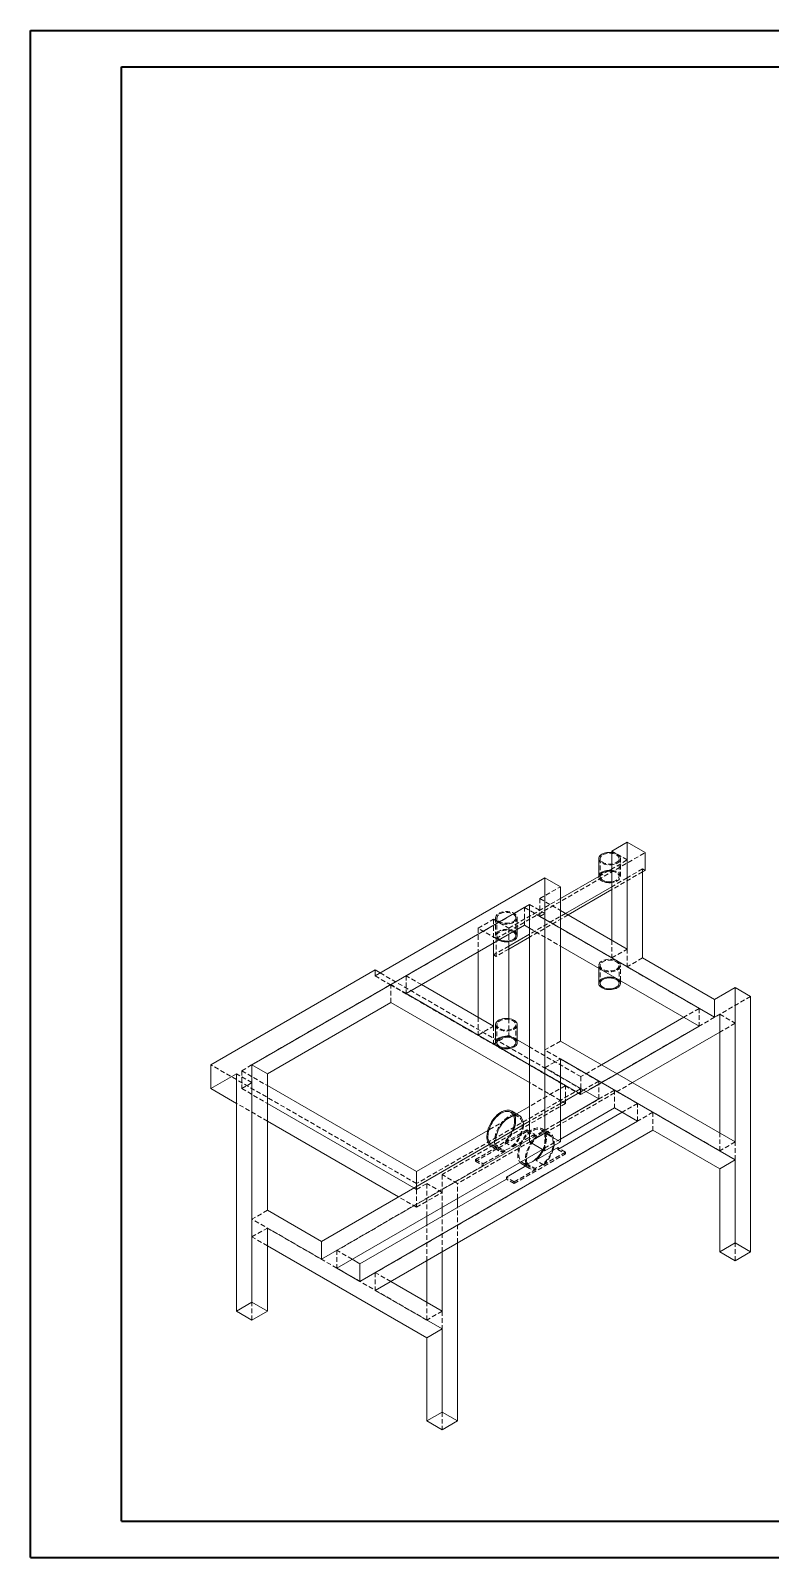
# Model space of a CAD drawing. Header units: millimetres. Extents: x 0 to 594, y 0 to 420.
# Drawn here: x 0.1 to 203.6, y 0.2 to 420.2 of the extents above; entities that cross this region are included whole.
import ezdxf

# ---------------------------------------------------------------- set-up
doc = ezdxf.new("R2010")
doc.units = ezdxf.units.MM
doc.linetypes.add('HIDDEN', pattern=[1.905, 1.27, -0.635])

msp = doc.modelspace()

# ---------------------------------------------------------------- linework, layer by layer
at = {"color": 7, "linetype": 'Continuous', "lineweight": 40}
for p, q in [((0.0788, 0.2148), (0.0788, 420.2148)), ((0.0788, 420.2148), (594.0788, 420.2148)), ((25.0788, 10.2148), (25.0788, 410.2148)), ((25.0788, 410.2148), (584.0788, 410.2148)), ((25.0788, 10.2148), (584.0788, 10.2148)), ((0.0788, 0.2148), (594.0788, 0.2148))]:
    msp.add_line(p, q, dxfattribs=at)
at = {"color": 7, "linetype": 'HIDDEN', "lineweight": 0}
for p, q in [((128.1651, 170.4351), (169.1773, 194.1109)), ((164.2276, 192.0699), (159.9849, 194.5191)), ((156.3735, 187.5358), (164.2276, 192.0699)), ((156.7735, 192.4229), (156.7735, 187.5237)), ((161.9735, 187.5237), (161.9735, 192.4229)), ((162.3735, 187.5237), (162.3735, 192.4229)), ((168.4702, 189.6199), (164.2276, 187.1707)), ((168.4702, 188.8035), (159.9849, 183.905)), ((164.2276, 187.1707), (159.9849, 184.7214)), ((131.7007, 173.2925), (145.8428, 181.4566)), ((140.186, 181.4518), (145.8428, 184.7175)), ((140.186, 181.4518), (145.8428, 178.1862)), ((140.186, 181.4518), (140.186, 176.5526)), ((103.4164, 160.2252), (135.9433, 179.0026)), ((135.9433, 179.0026), (159.9849, 165.1237)), ((135.9433, 174.1034), (135.9433, 179.0026)), ((137.3575, 179.8182), (141.6002, 177.369)), ((147.2536, 177.3718), (137.3575, 171.6589)), ((147.9607, 176.9636), (137.3575, 170.8425)), ((140.186, 176.5526), (141.6002, 177.369)), ((140.186, 176.5526), (145.8428, 173.287)), ((123.2154, 173.2925), (127.458, 175.7417)), ((128.1651, 170.4351), (123.2154, 173.2925)), ((123.2154, 173.2925), (123.2154, 166.7557)), ((127.458, 175.7417), (127.458, 169.2049)), ((127.458, 175.7417), (131.7007, 173.2925)), ((127.9936, 176.15), (127.9936, 171.2507)), ((128.3936, 176.15), (128.3936, 171.2507)), ((131.7007, 173.2925), (131.7007, 169.5676)), ((133.5936, 171.2507), (133.5936, 176.15)), ((133.9936, 172.9778), (133.9936, 176.15)), ((137.3575, 173.287), (145.8428, 168.3885)), ((131.7007, 168.3933), (127.458, 165.9441)), ((128.1651, 165.5359), (128.1651, 170.4351)), ((159.9849, 170.0221), (159.9849, 165.1237)), ((128.1651, 165.5359), (127.458, 165.9441)), ((131.7007, 167.5769), (128.1651, 165.5359)), ((159.9849, 165.1237), (164.2276, 167.5729)), ((164.2276, 167.5729), (164.2276, 162.6744)), ((168.4702, 165.1237), (164.2276, 162.6744)), ((94.8457, 160.1759), (99.0884, 157.7267)), ((96.2602, 160.9925), (151.4143, 129.1527)), ((103.4164, 160.2252), (103.4164, 155.326)), ((107.6597, 157.7756), (103.4164, 160.2252)), ((156.3735, 163.0274), (156.3735, 162.3093)), ((156.7735, 163.0274), (156.7735, 158.1282)), ((161.9735, 158.1282), (161.9735, 163.0274)), ((162.3735, 158.8455), (162.3735, 163.0274)), ((164.2276, 162.6744), (184.0266, 151.2447)), ((58.1616, 134.1002), (99.0884, 157.7267)), ((99.0884, 157.7267), (99.1738, 157.776)), ((99.0884, 157.7267), (147.1716, 129.9688)), ((99.1738, 152.8767), (99.1738, 157.776)), ((123.2154, 143.8971), (99.1738, 157.776)), ((198.1687, 154.5104), (151.4143, 127.5196)), ((184.0266, 151.2447), (179.7832, 148.7951)), ((184.0266, 151.2447), (184.0266, 146.3455)), ((123.2154, 148.7955), (123.2154, 143.8971)), ((131.7007, 148.4376), (131.7007, 143.8971)), ((189.6834, 149.6111), (193.9261, 147.1619)), ((193.9261, 147.1619), (189.6834, 144.7127)), ((123.2154, 143.8971), (127.458, 146.3463)), ((127.458, 146.3463), (127.458, 141.4478)), ((131.7007, 143.8971), (127.458, 141.4478)), ((128.3936, 146.7545), (128.3936, 141.8552)), ((133.9936, 142.5734), (131.7007, 143.8971)), ((133.5936, 141.8552), (133.5936, 146.7545)), ((147.257, 130.0181), (127.458, 141.4478)), ((151.4997, 132.4673), (137.3575, 140.6314)), ((145.8428, 142.2573), (141.6002, 139.8081)), ((156.4494, 131.2358), (141.6002, 139.8081)), ((106.2448, 103.0769), (49.6763, 135.7332)), ((145.8428, 130.8337), (137.3575, 135.7322)), ((141.6002, 134.9089), (145.8428, 137.3581)), ((145.8428, 132.4596), (141.6002, 134.9089)), ((157.1505, 135.7295), (151.4997, 132.4673)), ((60.99, 130.8337), (56.7474, 133.283)), ((58.1616, 134.1002), (65.2326, 130.0181)), ((58.1616, 134.1002), (58.1616, 129.2009)), ((58.1616, 129.2009), (60.99, 130.8337)), ((165.6365, 130.8307), (117.5585, 103.0759)), ((145.8428, 125.9353), (137.3575, 130.8337)), ((161.3939, 133.2799), (151.4997, 127.5681)), ((151.4997, 132.4673), (151.4997, 129.194)), ((156.4494, 131.2358), (152.2061, 128.7862)), ((156.4494, 126.3366), (156.4494, 131.2358)), ((58.1616, 129.2009), (65.2326, 125.1189)), ((151.4143, 129.1527), (106.2448, 103.0769)), ((147.1716, 129.9688), (137.3575, 124.3033)), ((160.6921, 128.7866), (138.7717, 116.1323)), ((147.257, 130.0181), (147.1716, 129.9688)), ((147.1716, 129.9688), (151.4143, 127.5196)), ((147.257, 125.1189), (147.257, 130.0181)), ((151.4997, 127.5681), (150.7978, 127.9732)), ((151.4143, 129.1527), (151.4143, 127.5196)), ((151.4997, 128.3784), (151.4997, 127.5681)), ((167.056, 125.1128), (160.6921, 128.7866)), ((160.6921, 128.7866), (160.6921, 123.8874)), ((65.2326, 120.2204), (56.7474, 125.1189)), ((171.2987, 122.6635), (94.9311, 78.5775)), ((147.257, 125.1189), (113.3159, 105.5251)), ((134.3005, 121.4529), (132.1791, 122.6776)), ((133.7603, 122.2266), (132.694, 121.6111)), ((145.8428, 125.1128), (137.3575, 120.2143)), ((147.257, 125.1189), (146.5552, 125.524)), ((167.056, 125.1128), (162.8127, 122.6631)), ((167.056, 120.2135), (167.056, 125.1128)), ((189.6834, 112.0502), (171.2987, 122.6635)), ((171.2987, 122.6635), (171.2987, 117.7643)), ((130.7074, 120.4642), (125.8826, 117.679)), ((130.6282, 114.3702), (136.6504, 117.8468)), ((136.6504, 117.8468), (136.6504, 117.3569)), ((136.6504, 117.8468), (138.7717, 116.6222)), ((145.8428, 120.2135), (137.3575, 115.3151)), ((142.7857, 116.5545), (140.6644, 117.7791)), ((142.9857, 116.9009), (140.8644, 118.1255)), ((136.6504, 117.3569), (122.5083, 109.1928)), ((126.9796, 113.6706), (129.1009, 112.446)), ((130.6282, 114.3702), (132.7495, 113.1456)), ((132.7495, 113.1456), (138.7717, 116.6222)), ((136.6504, 117.3569), (138.7717, 116.1323)), ((138.7717, 116.6222), (138.7717, 116.1323)), ((145.8428, 115.3151), (140.8898, 112.4558)), ((141.6002, 112.0457), (141.6002, 116.9442)), ((189.6834, 112.0502), (189.6834, 116.9487)), ((193.9261, 114.4995), (189.6834, 112.0502)), ((193.9261, 109.6002), (193.9261, 114.4995)), ((122.5083, 109.6827), (128.5305, 113.1593)), ((122.5083, 109.1928), (122.5083, 109.6827)), ((122.5083, 109.6827), (124.6296, 108.4581)), ((124.6296, 108.4581), (130.6519, 111.9347)), ((126.7796, 113.3242), (128.9009, 112.0996)), ((128.5305, 113.1593), (130.6519, 111.9347)), ((133.1149, 103.0697), (147.257, 111.2338)), ((141.2348, 108.2472), (139.1134, 109.4718)), ((147.257, 111.7238), (141.2348, 108.2472)), ((145.1357, 112.4584), (147.257, 111.2338)), ((147.257, 111.7238), (145.56, 112.7034)), ((147.257, 111.2338), (147.257, 111.7238)), ((124.6296, 107.9682), (84.3245, 84.7006)), ((117.5585, 103.0759), (113.3159, 105.5251)), ((113.3159, 96.5377), (113.3159, 105.5251)), ((122.5083, 109.1928), (124.6296, 107.9682)), ((124.6296, 107.9682), (124.6296, 108.4581)), ((139.1371, 107.0363), (133.1149, 103.5597)), ((135.4648, 108.7722), (137.5862, 107.5476)), ((136.2832, 107.8379), (137.3862, 107.2012)), ((139.1371, 107.0363), (137.0158, 108.2609)), ((105.543, 101.8482), (106.2448, 101.443)), ((106.2448, 101.443), (109.0733, 103.0759)), ((106.2448, 101.443), (106.2448, 102.2533)), ((106.2448, 101.443), (106.2448, 96.5446)), ((109.0733, 94.0885), (109.0733, 103.0759)), ((113.3159, 100.6266), (109.0733, 103.0759)), ((117.5585, 98.9869), (117.5585, 103.0759)), ((133.1149, 103.5597), (130.9936, 104.7843)), ((133.1149, 103.0697), (130.9936, 104.2944)), ((133.1149, 103.5597), (133.1149, 103.0697)), ((106.2448, 96.5446), (101.3004, 99.399)), ((106.2448, 96.5446), (113.3159, 100.6266)), ((65.2326, 95.7221), (60.99, 93.2729)), ((109.0733, 65.515), (60.99, 93.2729)), ((113.3159, 84.2916), (113.3159, 94.0893)), ((117.5585, 86.7408), (117.5585, 96.5385)), ((60.99, 88.3736), (65.2326, 90.8228)), ((65.2326, 85.9244), (60.99, 88.3736)), ((109.0733, 81.8423), (109.0733, 91.64)), ((84.3245, 84.7006), (84.3245, 79.8013)), ((88.5679, 82.2509), (84.3245, 84.7006)), ((193.9261, 81.8386), (193.9261, 86.7371)), ((94.9311, 78.5775), (94.9311, 73.6783)), ((99.1745, 76.1279), (94.9311, 78.5775)), ((60.99, 65.5105), (60.99, 70.4089)), ((109.0733, 65.515), (109.0733, 70.4134)), ((113.3159, 67.9642), (109.0733, 65.515)), ((113.3159, 67.9642), (113.3159, 63.065)), ((113.3159, 40.2018), (113.3159, 35.3034))]:
    msp.add_line(p, q, dxfattribs=at)
at = {"color": 7, "linetype": 'Continuous', "lineweight": 15}
for p, q in [((159.9849, 194.5191), (164.2276, 196.9684)), ((159.9849, 194.5191), (159.9849, 170.0221)), ((164.2276, 196.9684), (164.2276, 167.5729)), ((164.2276, 196.9684), (169.1773, 194.1109)), ((169.1773, 194.1109), (169.1773, 189.2117)), ((156.3735, 192.4229), (156.3735, 187.5237)), ((169.1773, 189.2117), (168.4702, 189.6199)), ((168.4702, 189.6199), (168.4702, 165.1237)), ((169.1773, 189.2117), (168.4702, 188.8035)), ((94.8457, 160.1759), (141.6002, 187.1667)), ((141.6002, 187.1667), (141.6002, 116.9442)), ((141.6002, 187.1667), (145.8428, 184.7175)), ((145.8428, 181.4566), (156.3735, 187.5358)), ((145.8428, 142.2573), (145.8428, 184.7175)), ((159.9849, 184.7214), (147.2536, 177.3718)), ((159.9849, 183.905), (147.9607, 176.9636)), ((60.99, 135.7322), (137.3575, 179.8182)), ((137.3575, 114.495), (137.3575, 179.8182)), ((145.8428, 178.1862), (164.2276, 167.5729)), ((103.4164, 155.326), (135.9433, 174.1034)), ((133.9936, 171.2507), (133.9936, 172.9778)), ((135.9433, 174.1034), (137.3575, 173.287)), ((145.8428, 173.287), (188.2692, 148.7947)), ((127.458, 169.2049), (127.458, 146.3463)), ((137.3575, 171.6589), (131.7007, 168.3933)), ((137.3575, 170.8425), (131.7007, 167.5769)), ((131.7007, 169.5676), (131.7007, 168.3933)), ((131.7007, 168.3933), (131.7007, 148.4376)), ((145.8428, 168.3885), (184.0266, 146.3455)), ((123.2154, 166.7557), (123.2154, 148.7955)), ((168.4702, 165.1237), (188.2692, 153.694)), ((49.6763, 135.7332), (94.8457, 161.809)), ((94.8457, 161.809), (94.8457, 160.1759)), ((94.8457, 161.809), (96.2602, 160.9925)), ((156.3735, 162.3093), (156.3735, 158.1282)), ((127.458, 146.3463), (107.6597, 157.7756)), ((162.3735, 158.1282), (162.3735, 158.8455)), ((193.9261, 156.9596), (188.2692, 153.694)), ((193.9261, 114.4995), (193.9261, 156.9596)), ((193.9261, 156.9596), (198.1687, 154.5104)), ((65.2326, 133.283), (99.1738, 152.8767)), ((137.3575, 130.8337), (99.1738, 152.8767)), ((137.3575, 135.7322), (103.4164, 155.326)), ((188.2692, 148.7947), (188.2692, 153.694)), ((198.1687, 154.5104), (198.1687, 84.2879)), ((179.7832, 148.7951), (157.1505, 135.7295)), ((189.6834, 149.6111), (188.2692, 148.7947)), ((189.6834, 116.9487), (189.6834, 149.6111)), ((127.9936, 146.7545), (127.9936, 141.8552)), ((133.9936, 141.8552), (133.9936, 146.7545)), ((184.0266, 146.3455), (161.3939, 133.2799)), ((189.6834, 144.7127), (165.6365, 130.8307)), ((137.3575, 140.6314), (133.9936, 142.5734)), ((193.9261, 114.4995), (145.8428, 142.2573)), ((49.6763, 129.2009), (49.6763, 135.7332)), ((60.99, 70.4089), (60.99, 135.7322)), ((65.2326, 133.283), (60.99, 135.7322)), ((193.9261, 109.6002), (145.8428, 137.3581)), ((145.8428, 114.495), (145.8428, 137.3581)), ((49.6763, 129.2009), (56.7474, 133.283)), ((56.7474, 133.283), (56.7474, 67.9597)), ((65.2326, 95.7221), (65.2326, 133.283)), ((156.4494, 126.3366), (145.8428, 132.4596)), ((150.7978, 127.9732), (145.8428, 130.8337)), ((56.7474, 125.1189), (49.6763, 129.2009)), ((65.2326, 130.0181), (106.2448, 106.3423)), ((152.2061, 128.7862), (145.8428, 125.1128)), ((156.4494, 126.3366), (145.8428, 120.2135)), ((151.4997, 129.194), (151.4997, 128.3784)), ((65.2326, 125.1189), (105.543, 101.8482)), ((134.5004, 121.7994), (132.3791, 123.024)), ((137.3575, 124.3033), (133.7603, 122.2266)), ((162.8127, 122.6631), (145.1357, 112.4584)), ((146.5552, 125.524), (145.8428, 125.9353)), ((160.6921, 123.8874), (145.8428, 115.3151)), ((167.056, 120.2135), (160.6921, 123.8874)), ((101.3004, 99.399), (65.2326, 120.2204)), ((137.3575, 120.2143), (80.0819, 87.1498)), ((167.056, 120.2135), (90.6885, 76.1275)), ((171.2987, 117.7643), (94.9311, 73.6783)), ((125.8826, 117.679), (106.2448, 106.3423)), ((132.694, 121.6111), (130.7074, 120.4642)), ((189.6834, 107.151), (171.2987, 117.7643)), ((137.3575, 115.3151), (80.0819, 82.2505)), ((141.6002, 116.9442), (137.3575, 114.495)), ((137.3575, 114.495), (141.6002, 112.0457)), ((145.8428, 114.495), (141.6002, 116.9442)), ((141.6002, 112.0457), (145.8428, 114.495)), ((140.8898, 112.4558), (84.3245, 79.8013)), ((145.1357, 112.9484), (139.1134, 109.4718)), ((145.1357, 112.4584), (145.1357, 112.9484)), ((145.56, 112.7034), (145.1357, 112.9484)), ((189.6834, 107.151), (193.9261, 109.6002)), ((193.9261, 86.7371), (193.9261, 109.6002)), ((106.2448, 102.2533), (106.2448, 106.3423)), ((137.0158, 108.2609), (130.9936, 104.7843)), ((135.2649, 108.4258), (136.2832, 107.8379)), ((189.6834, 84.2879), (189.6834, 107.151)), ((130.9936, 104.2944), (90.6885, 81.0267)), ((130.9936, 104.7843), (130.9936, 104.2944)), ((117.5585, 96.5385), (117.5585, 98.9869)), ((80.0819, 87.1498), (65.2326, 95.7221)), ((109.0733, 91.64), (109.0733, 94.0885)), ((113.3159, 94.0893), (113.3159, 96.5377)), ((80.0819, 82.2505), (65.2326, 90.8228)), ((65.2326, 67.9597), (65.2326, 90.8228)), ((109.0733, 60.6157), (65.2326, 85.9244)), ((80.0819, 82.2505), (80.0819, 87.1498)), ((113.3159, 67.9642), (113.3159, 84.2916)), ((117.5585, 37.7526), (117.5585, 86.7408)), ((193.9261, 86.7371), (189.6834, 84.2879)), ((189.6834, 84.2879), (193.9261, 81.8386)), ((198.1687, 84.2879), (193.9261, 86.7371)), ((193.9261, 81.8386), (198.1687, 84.2879)), ((90.6885, 76.1275), (84.3245, 79.8013)), ((90.6885, 81.0267), (88.5679, 82.2509)), ((90.6885, 76.1275), (90.6885, 81.0267)), ((109.0733, 70.4134), (109.0733, 81.8423)), ((113.3159, 67.9642), (99.1745, 76.1279)), ((113.3159, 63.065), (94.9311, 73.6783)), ((60.99, 70.4089), (56.7474, 67.9597)), ((56.7474, 67.9597), (60.99, 65.5105)), ((65.2326, 67.9597), (60.99, 70.4089)), ((60.99, 65.5105), (65.2326, 67.9597)), ((109.0733, 60.6157), (113.3159, 63.065)), ((113.3159, 40.2018), (113.3159, 63.065)), ((109.0733, 37.7526), (109.0733, 60.6157)), ((113.3159, 40.2018), (109.0733, 37.7526)), ((117.5585, 37.7526), (113.3159, 40.2018)), ((109.0733, 37.7526), (113.3159, 35.3034)), ((113.3159, 35.3034), (117.5585, 37.7526))]:
    msp.add_line(p, q, dxfattribs=at)
at = {"color": 7, "linetype": 'HIDDEN', "lineweight": 0, "flags": 128}
for points in [[(159.9849, 194.1184), (160.2237, 194.0838), (160.6529, 193.9894), (161.0521, 193.8583), (161.412, 193.6935), (161.7241, 193.499), (161.9811, 193.2792), (162.177, 193.0394), (162.3071, 192.7851), (162.3685, 192.5224), (162.3597, 192.2573), (162.2809, 191.9961), (162.134, 191.7448), (161.9224, 191.5095), (161.651, 191.2956), (161.3262, 191.1081), (160.9557, 190.9515), (160.548, 190.8293), (160.1129, 190.7445), (159.6604, 190.699), (159.2012, 190.6939), (158.746, 190.7293), (158.3055, 190.8045), (157.8901, 190.9176), (157.5094, 191.0659), (157.1725, 191.2461), (156.8871, 191.4538), (156.66, 191.6843), (156.4965, 191.9321), (156.4004, 192.1914), (156.3735, 192.4229)], [(157.535, 193.4842), (157.8627, 193.6444), (158.2316, 193.7713), (158.6316, 193.8614), (159.0519, 193.9123), (159.4809, 193.9226), (159.9071, 193.8919), (160.3186, 193.8212), (160.7044, 193.7123), (161.0539, 193.5682), (161.3575, 193.393), (161.607, 193.1912), (161.7956, 192.9685), (161.9182, 192.7309), (161.9713, 192.4849), (161.9535, 192.2372), (161.8654, 191.9946), (161.7093, 191.7637), (161.4895, 191.5507), (161.212, 191.3616), (160.8843, 191.2014), (160.5154, 191.0745), (160.1154, 190.9843), (159.6951, 190.9335), (159.266, 190.9232), (158.8399, 190.9539), (158.4284, 191.0246), (158.0426, 191.1335), (157.6931, 191.2775), (157.3895, 191.4528), (157.1399, 191.6546), (156.9514, 191.8773), (156.8288, 192.1149), (156.7757, 192.3609), (156.7935, 192.6086), (156.8816, 192.8512), (157.0377, 193.0821), (157.2575, 193.2951), (157.535, 193.4842)], [(159.9849, 189.2192), (160.2237, 189.1845), (160.6529, 189.0901), (161.0521, 188.959), (161.412, 188.7943), (161.7241, 188.5997), (161.9811, 188.38), (162.177, 188.1402), (162.3071, 187.8859), (162.3685, 187.6231), (162.3597, 187.358), (162.2809, 187.0968), (162.134, 186.8456), (161.9224, 186.6103), (161.651, 186.3964), (161.3262, 186.2089), (160.9557, 186.0522), (160.548, 185.93), (160.1129, 185.8452), (159.9849, 185.8281)], [(159.9849, 188.9825), (160.3186, 188.9219), (160.7044, 188.813), (161.0539, 188.669), (161.3575, 188.4937), (161.607, 188.292), (161.7956, 188.0693), (161.9182, 187.8317), (161.9713, 187.5857), (161.9535, 187.338), (161.8654, 187.0954), (161.7093, 186.8644), (161.4895, 186.6515), (161.212, 186.4623), (160.8843, 186.3021), (160.5154, 186.1752), (160.1154, 186.0851), (159.9849, 186.0648)], [(128.8722, 177.3746), (129.2209, 177.5471), (129.6112, 177.687), (130.0338, 177.7908), (130.4789, 177.8561), (130.9361, 177.8815), (131.3946, 177.8663), (131.8438, 177.8108), (132.273, 177.7164), (132.6722, 177.5853), (133.0321, 177.4206), (133.3442, 177.226), (133.6012, 177.0063), (133.797, 176.7665), (133.9272, 176.5122), (133.9886, 176.2494), (133.9798, 175.9843), (133.901, 175.7231), (133.7541, 175.4719), (133.5424, 175.2366), (133.2711, 175.0227), (132.9463, 174.8352), (132.5757, 174.6785), (132.1681, 174.5563), (131.733, 174.4715), (131.2805, 174.426), (130.8213, 174.4209), (130.3661, 174.4564), (129.9256, 174.5315), (129.5102, 174.6446), (129.1295, 174.793), (128.7926, 174.9731), (128.5072, 175.1809), (128.2801, 175.4114), (128.1166, 175.6591), (128.0205, 175.9184), (127.9941, 176.1831), (128.038, 176.4471), (128.1512, 176.704), (128.3311, 176.948), (128.5733, 177.1733), (128.8722, 177.3746)], [(129.1551, 177.2113), (129.4828, 177.3715), (129.8517, 177.4984), (130.2517, 177.5885), (130.672, 177.6394), (131.101, 177.6496), (131.5271, 177.619), (131.9387, 177.5482), (132.3245, 177.4393), (132.6739, 177.2953), (132.9776, 177.12), (133.2271, 176.9183), (133.4157, 176.6956), (133.5382, 176.458), (133.5913, 176.212), (133.5736, 175.9643), (133.4855, 175.7217), (133.3294, 175.4907), (133.1096, 175.2778), (132.832, 175.0886), (132.5044, 174.9284), (132.1355, 174.8015), (131.7354, 174.7114), (131.3152, 174.6605), (130.8861, 174.6503), (130.46, 174.6809), (130.0484, 174.7517), (129.6627, 174.8606), (129.3132, 175.0046), (129.0096, 175.1799), (128.76, 175.3816), (128.5714, 175.6043), (128.4489, 175.8419), (128.3958, 176.0879), (128.4135, 176.3356), (128.5017, 176.5782), (128.6578, 176.8092), (128.8776, 177.0221), (129.1551, 177.2113)], [(128.8764, 170.0237), (128.7926, 170.0739), (128.5072, 170.2817), (128.2801, 170.5121), (128.1166, 170.7599), (128.0205, 171.0192), (127.9941, 171.2839), (128.038, 171.5478), (128.1512, 171.8048), (128.3311, 172.0488), (128.5733, 172.274), (128.8722, 172.4753)], [(129.1592, 170.187), (129.0096, 170.2806), (128.76, 170.4824), (128.5714, 170.7051), (128.4489, 170.9427), (128.3958, 171.1887), (128.4135, 171.4364), (128.5017, 171.679), (128.6578, 171.9099), (128.8776, 172.1229), (129.1551, 172.312)], [(161.4948, 161.8028), (161.7938, 162.0041), (162.036, 162.2294), (162.2158, 162.4734), (162.329, 162.7303), (162.3729, 162.9943), (162.3466, 163.259), (162.2505, 163.5182), (162.087, 163.766), (161.8599, 163.9965), (161.5745, 164.2042), (161.2375, 164.3844), (160.8569, 164.5328), (160.4414, 164.6458), (160.001, 164.721), (159.5458, 164.7564), (159.0866, 164.7514), (158.6341, 164.7059), (158.1989, 164.621), (157.7913, 164.4989), (157.4208, 164.3422), (157.096, 164.1547), (156.8246, 163.9408), (156.613, 163.7055), (156.466, 163.4543), (156.3872, 163.1931), (156.3784, 162.928), (156.4398, 162.6652), (156.57, 162.4109), (156.7659, 162.1711), (157.0229, 161.9513), (157.335, 161.7568), (157.6949, 161.5921), (158.0941, 161.461), (158.5233, 161.3666), (158.9724, 161.3111), (159.431, 161.2959), (159.8881, 161.3212), (160.3333, 161.3866), (160.7559, 161.4904), (161.1461, 161.6302), (161.4948, 161.8028)], [(161.212, 161.9661), (161.4895, 162.1553), (161.7093, 162.3682), (161.8654, 162.5992), (161.9535, 162.8418), (161.9713, 163.0895), (161.9182, 163.3354), (161.7956, 163.573), (161.607, 163.7957), (161.3575, 163.9975), (161.0539, 164.1728), (160.7044, 164.3168), (160.3186, 164.4257), (159.9071, 164.4964), (159.4809, 164.5271), (159.0519, 164.5168), (158.6316, 164.466), (158.2316, 164.3759), (157.8627, 164.249), (157.535, 164.0888), (157.2575, 163.8996), (157.0377, 163.6866), (156.8816, 163.4557), (156.7935, 163.2131), (156.7757, 162.9654), (156.8288, 162.7194), (156.9514, 162.4818), (157.1399, 162.2591), (157.3895, 162.0574), (157.6931, 161.8821), (158.0426, 161.738), (158.4284, 161.6292), (158.8399, 161.5584), (159.266, 161.5278), (159.6951, 161.538), (160.1154, 161.5889), (160.5154, 161.679), (160.8843, 161.8059), (161.212, 161.9661)], [(132.832, 145.6932), (133.1096, 145.8823), (133.3294, 146.0953), (133.4855, 146.3262), (133.5736, 146.5688), (133.5913, 146.8165), (133.5382, 147.0625), (133.4157, 147.3001), (133.2271, 147.5228), (132.9776, 147.7245), (132.6739, 147.8998), (132.3245, 148.0439), (131.9387, 148.1528), (131.5271, 148.2235), (131.101, 148.2541), (130.672, 148.2439), (130.2517, 148.193), (129.8517, 148.1029), (129.4828, 147.976), (129.1551, 147.8158), (128.8776, 147.6266), (128.6578, 147.4137), (128.5017, 147.1828), (128.4135, 146.9401), (128.3958, 146.6925), (128.4489, 146.4465), (128.5714, 146.2089), (128.76, 145.9862), (129.0096, 145.7844), (129.3132, 145.6091), (129.6627, 145.4651), (130.0484, 145.3562), (130.46, 145.2855), (130.8861, 145.2548), (131.3152, 145.2651), (131.7354, 145.3159), (132.1355, 145.406), (132.5044, 145.5329), (132.832, 145.6932)], [(127.9936, 146.7545), (127.9985, 146.655), (128.0599, 146.3922), (128.1901, 146.138), (128.386, 145.8981), (128.643, 145.6784), (128.9551, 145.4839), (129.3149, 145.3191), (129.7142, 145.188), (130.1434, 145.0936), (130.5925, 145.0382), (131.051, 145.0229), (131.5082, 145.0483), (131.9534, 145.1136), (132.376, 145.2175), (132.7662, 145.3573), (133.1149, 145.5299)], [(133.1149, 145.5299), (133.4138, 145.7312), (133.6561, 145.9564), (133.8359, 146.2004), (133.9491, 146.4574), (133.993, 146.7213), (133.9936, 146.7545)], [(130.6519, 111.9347), (130.2291, 111.8548), (129.8251, 111.8396), (129.4448, 111.8891), (129.0932, 112.0029), (128.7746, 112.1794), (128.4932, 112.4164), (128.2524, 112.7109), (128.0554, 113.0592), (127.9046, 113.4569), (127.802, 113.8988), (127.7488, 114.3794), (127.7457, 114.8927), (127.7929, 115.432), (127.8896, 115.9906), (128.0346, 116.5613), (128.2261, 117.137), (128.4617, 117.7103), (128.7385, 118.2739), (129.0527, 118.8207), (129.4006, 119.3438), (129.7776, 119.8365), (130.1791, 120.2927), (130.5998, 120.7063), (131.0345, 121.0724), (131.4777, 121.3861), (131.9237, 121.6436), (132.3668, 121.8415), (132.8015, 121.9774), (133.2223, 122.0494), (133.6237, 122.0568), (134.0008, 121.9994), (134.3486, 121.878), (134.5004, 121.7994)], [(133.0137, 121.6735), (133.157, 121.689), (133.5392, 121.688), (133.8964, 121.6229), (134.224, 121.4946), (134.5174, 121.3048), (134.7727, 121.0562), (134.9865, 120.752), (135.1559, 120.3964), (135.2785, 119.9941), (135.3528, 119.5507), (135.3776, 119.0721), (135.3528, 118.5649), (135.2785, 118.0357), (135.1559, 117.4919), (134.9865, 116.9408), (134.7727, 116.3897), (134.5174, 115.8463), (134.224, 115.3177), (133.8964, 114.8112), (133.5392, 114.3337), (133.157, 113.8915), (132.7552, 113.4906), (132.3392, 113.1366), (131.9145, 112.8341), (131.4869, 112.5872), (131.0622, 112.3994), (130.6461, 112.2731), (130.2443, 112.21), (129.8622, 112.211), (129.505, 112.2761), (129.1774, 112.4044), (128.884, 112.5941), (128.6286, 112.8428), (128.4148, 113.147), (128.2455, 113.5026), (128.1228, 113.9048), (128.0486, 114.3482), (128.0237, 114.8268), (128.0237, 114.8268)], [(135.6605, 119.2346), (135.6526, 118.9422), (135.5994, 118.4002), (135.4968, 117.8397), (135.346, 117.268), (135.149, 116.6923), (134.9082, 116.1197), (134.6267, 115.5578), (134.3082, 115.0135), (133.9565, 114.4937), (133.5763, 114.0051), (133.1722, 113.5538), (132.7495, 113.1456)], [(141.1939, 112.2802), (141.2722, 112.4459), (141.5129, 113.0184), (141.7099, 113.5942), (141.8607, 114.1659), (141.9634, 114.7263), (142.0165, 115.2684), (142.0196, 115.7851), (141.9725, 116.27), (141.8758, 116.717), (141.7307, 117.1202), (141.5392, 117.4748), (141.3036, 117.776), (141.0269, 118.0202), (140.7126, 118.2041), (140.3647, 118.3256), (139.9877, 118.383), (139.5862, 118.3756), (139.1655, 118.3035), (138.7308, 118.1677), (138.2876, 117.9698), (137.8416, 117.7123), (137.3985, 117.3986), (136.9638, 117.0325), (136.543, 116.6188), (136.1416, 116.1627), (135.7646, 115.67), (135.4167, 115.1469), (135.1024, 114.6001), (134.8257, 114.0364), (134.5901, 113.4631), (134.3985, 112.8875), (134.2535, 112.3167), (134.1568, 111.7582), (134.1097, 111.2188), (134.1127, 110.7056), (134.1659, 110.225), (134.2685, 109.783), (134.4193, 109.3854), (134.6164, 109.0371), (134.7216, 108.895)], [(141.7416, 115.3983), (141.7167, 115.8769), (141.6425, 116.3203), (141.5198, 116.7225), (141.3505, 117.0781), (141.1367, 117.3823), (140.8813, 117.631), (140.5879, 117.8207), (140.2604, 117.949), (139.9031, 118.0141), (139.521, 118.0151), (139.1192, 117.9521), (138.7031, 117.8257), (138.2784, 117.6379), (137.8508, 117.3911), (137.4261, 117.0886), (137.0101, 116.7345), (136.6083, 116.3337), (136.2262, 115.8915), (135.8689, 115.4139), (135.5414, 114.9074), (135.2479, 114.3789), (134.9926, 113.8354), (134.7788, 113.2844), (134.6094, 112.7332), (134.4868, 112.1894), (134.4125, 111.6603), (134.3877, 111.153), (134.4125, 110.6744), (134.4868, 110.231), (134.6094, 109.8288), (134.7788, 109.4732), (134.9926, 109.169), (135.062, 109.0915)], [(132.5824, 117.4577), (132.3961, 117.0709), (132.1026, 116.5423), (131.7751, 116.0358), (131.4178, 115.5583), (131.0357, 115.1161), (130.6339, 114.7152), (130.2179, 114.3612), (129.7932, 114.0587), (129.3656, 113.8118), (128.9409, 113.624), (128.5248, 113.4977), (128.123, 113.4346), (127.7409, 113.4356), (127.3836, 113.5007), (127.0561, 113.629), (126.7626, 113.8188), (126.5763, 113.9904)], [(144.0813, 113.478), (144.0847, 113.5017), (144.1379, 114.0438), (144.1409, 114.5605), (144.0938, 115.0454), (143.9971, 115.4924), (143.852, 115.8956), (143.6605, 116.2501), (143.4249, 116.5514), (143.1482, 116.7956), (142.8339, 116.9795), (142.486, 117.101), (142.109, 117.1584), (141.7075, 117.151), (141.2868, 117.0789), (140.8521, 116.9431), (140.4089, 116.7451), (139.963, 116.4877), (139.5198, 116.1739), (139.0851, 115.8079), (138.6644, 115.3942), (138.2629, 114.9381), (137.8859, 114.4454), (137.538, 113.9223), (137.2237, 113.3754), (136.947, 112.8118), (136.7114, 112.2385), (136.5199, 111.6629), (136.3748, 111.0921), (136.2781, 110.5335), (136.231, 109.9942), (136.2341, 109.481), (136.2872, 109.0004), (136.3899, 108.5584), (136.5406, 108.1608), (136.7377, 107.8125), (136.9784, 107.518), (137.2599, 107.281), (137.5785, 107.1045), (137.9301, 106.9907), (138.3104, 106.9411), (138.7144, 106.9564), (139.1371, 107.0363), (139.1371, 107.0363)], [(143.8629, 114.1737), (143.8381, 114.6523), (143.7638, 115.0957), (143.6412, 115.4979), (143.4718, 115.8535), (143.258, 116.1577), (143.0027, 116.4064), (142.7092, 116.5961), (142.3817, 116.7244), (142.0244, 116.7895), (141.6423, 116.7905), (141.2405, 116.7275), (140.8245, 116.6011), (140.3998, 116.4133), (139.9722, 116.1664), (139.5475, 115.8639), (139.1314, 115.5099), (138.7296, 115.109), (138.3475, 114.6669), (137.9902, 114.1893), (137.6627, 113.6828), (137.3692, 113.1543), (137.1139, 112.6108), (136.9001, 112.0598), (136.7308, 111.5086), (136.6081, 110.9648), (136.5339, 110.4357), (136.509, 109.9284), (136.509, 109.9268)], [(136.7516, 108.5516), (136.9001, 108.2485), (137.1139, 107.9444), (137.3692, 107.6957), (137.6627, 107.5059), (137.9902, 107.3776), (138.3475, 107.3126), (138.7296, 107.3115), (139.1314, 107.3746), (139.5475, 107.5009), (139.9722, 107.6888), (140.3998, 107.9356), (140.8245, 108.2381), (141.2405, 108.5922), (141.6423, 108.993), (142.0244, 109.4352), (142.3817, 109.9128), (142.7092, 110.4193), (143.0027, 110.9478), (143.258, 111.4913), (143.4718, 112.0423), (143.6412, 112.5935), (143.7638, 113.1373), (143.8381, 113.6664), (143.8629, 114.1737)]]:
    msp.add_lwpolyline(points, dxfattribs=at)
at = {"color": 7, "linetype": 'Continuous', "lineweight": 15, "flags": 128}
for points in [[(156.3735, 192.4229), (156.374, 192.4561), (156.418, 192.72), (156.5312, 192.977), (156.711, 193.2209), (156.9532, 193.4462), (157.2522, 193.6475)], [(159.9849, 185.8281), (159.6604, 185.7997), (159.2012, 185.7947), (158.746, 185.8301), (158.3055, 185.9052), (157.8901, 186.0183), (157.5094, 186.1667), (157.1725, 186.3468), (156.8871, 186.5546), (156.66, 186.7851), (156.4965, 187.0328), (156.4004, 187.2921), (156.374, 187.5568), (156.418, 187.8208), (156.5312, 188.0777), (156.711, 188.3217), (156.9532, 188.547), (157.2522, 188.7483)], [(159.9849, 186.0648), (159.6951, 186.0342), (159.266, 186.024), (158.8399, 186.0547), (158.4284, 186.1254), (158.0426, 186.2343), (157.6931, 186.3783), (157.3895, 186.5536), (157.1399, 186.7553), (156.9514, 186.978), (156.8288, 187.2156), (156.7757, 187.4616), (156.7935, 187.7093), (156.8816, 187.9519), (157.0377, 188.1829), (157.2575, 188.3958), (157.535, 188.585)], [(133.119, 172.4729), (133.3442, 172.3268), (133.6012, 172.107), (133.797, 171.8672), (133.9272, 171.6129), (133.9886, 171.3502), (133.9798, 171.0851), (133.901, 170.8239), (133.7541, 170.5727), (133.5424, 170.3373), (133.2711, 170.1234), (132.9463, 169.9359), (132.5757, 169.7793), (132.1681, 169.6571), (131.733, 169.5723), (131.2805, 169.5268), (130.8213, 169.5217), (130.3661, 169.5572), (129.9256, 169.6323), (129.5102, 169.7454), (129.1295, 169.8937), (128.8764, 170.0237)], [(132.8362, 172.3096), (132.9776, 172.2208), (133.2271, 172.019), (133.4157, 171.7963), (133.5382, 171.5587), (133.5913, 171.3127), (133.5736, 171.0651), (133.4855, 170.8224), (133.3294, 170.5915), (133.1096, 170.3785), (132.832, 170.1894), (132.5044, 170.0292), (132.1355, 169.9023), (131.7354, 169.8122), (131.3152, 169.7613), (130.8861, 169.751), (130.46, 169.7817), (130.0484, 169.8524), (129.6627, 169.9613), (129.3132, 170.1054), (129.1592, 170.187)], [(161.4948, 156.9036), (161.7938, 157.1049), (162.036, 157.3301), (162.2158, 157.5741), (162.329, 157.8311), (162.3729, 158.095), (162.3466, 158.3597), (162.2505, 158.619), (162.087, 158.8668), (161.8599, 159.0972), (161.5745, 159.305), (161.2375, 159.4852), (160.8569, 159.6335), (160.4414, 159.7466), (160.001, 159.8217), (159.5458, 159.8572), (159.0866, 159.8521), (158.6341, 159.8066), (158.1989, 159.7218), (157.7913, 159.5996), (157.4208, 159.4429), (157.096, 159.2555), (156.8246, 159.0416), (156.613, 158.8062), (156.466, 158.555), (156.3872, 158.2938), (156.3784, 158.0287), (156.4398, 157.7659), (156.57, 157.5117), (156.7659, 157.2718), (157.0229, 157.0521), (157.335, 156.8576), (157.6949, 156.6928), (158.0941, 156.5617), (158.5233, 156.4673), (158.9724, 156.4119), (159.431, 156.3966), (159.8881, 156.422), (160.3333, 156.4873), (160.7559, 156.5912), (161.1461, 156.731), (161.4948, 156.9036)], [(161.212, 157.0669), (161.4895, 157.256), (161.7093, 157.469), (161.8654, 157.6999), (161.9535, 157.9425), (161.9713, 158.1902), (161.9182, 158.4362), (161.7956, 158.6738), (161.607, 158.8965), (161.3575, 159.0982), (161.0539, 159.2735), (160.7044, 159.4176), (160.3186, 159.5265), (159.9071, 159.5972), (159.4809, 159.6279), (159.0519, 159.6176), (158.6316, 159.5667), (158.2316, 159.4766), (157.8627, 159.3497), (157.535, 159.1895), (157.2575, 159.0004), (157.0377, 158.7874), (156.8816, 158.5565), (156.7935, 158.3138), (156.7757, 158.0662), (156.8288, 157.8202), (156.9514, 157.5826), (157.1399, 157.3599), (157.3895, 157.1581), (157.6931, 156.9828), (158.0426, 156.8388), (158.4284, 156.7299), (158.8399, 156.6592), (159.266, 156.6285), (159.6951, 156.6388), (160.1154, 156.6896), (160.5154, 156.7797), (160.8843, 156.9066), (161.212, 157.0669)], [(133.9936, 146.7545), (133.9666, 146.986), (133.8706, 147.2453), (133.7071, 147.4931), (133.48, 147.7235), (133.1946, 147.9313), (132.8576, 148.1115), (132.4769, 148.2598), (132.0615, 148.3729), (131.6211, 148.448), (131.1659, 148.4835), (130.7067, 148.4784), (130.2542, 148.4329), (129.819, 148.3481), (129.4114, 148.2259), (129.0409, 148.0692), (128.7161, 147.8818), (128.4447, 147.6679), (128.2331, 147.4325), (128.0861, 147.1813), (128.0073, 146.9201), (127.9936, 146.7545)], [(133.1149, 140.6306), (133.4138, 140.8319), (133.6561, 141.0572), (133.8359, 141.3012), (133.9491, 141.5581), (133.993, 141.8221), (133.9666, 142.0868), (133.8706, 142.3461), (133.7071, 142.5938), (133.48, 142.8243), (133.1946, 143.032), (132.8576, 143.2122), (132.4769, 143.3606), (132.0615, 143.4737), (131.6211, 143.5488), (131.1659, 143.5842), (130.7067, 143.5792), (130.2542, 143.5337), (129.819, 143.4489), (129.4114, 143.3267), (129.0409, 143.17), (128.7161, 142.9825), (128.4447, 142.7686), (128.2331, 142.5333), (128.0861, 142.2821), (128.0073, 142.0209), (127.9985, 141.7558), (128.0599, 141.493), (128.1901, 141.2387), (128.386, 140.9989), (128.643, 140.7791), (128.9551, 140.5846), (129.3149, 140.4199), (129.7142, 140.2888), (130.1434, 140.1944), (130.5925, 140.1389), (131.051, 140.1237), (131.5082, 140.1491), (131.9534, 140.2144), (132.376, 140.3182), (132.7662, 140.458), (133.1149, 140.6306)], [(132.832, 140.7939), (133.1096, 140.9831), (133.3294, 141.196), (133.4855, 141.427), (133.5736, 141.6696), (133.5913, 141.9173), (133.5382, 142.1633), (133.4157, 142.4008), (133.2271, 142.6236), (132.9776, 142.8253), (132.6739, 143.0006), (132.3245, 143.1446), (131.9387, 143.2535), (131.5271, 143.3242), (131.101, 143.3549), (130.672, 143.3447), (130.2517, 143.2938), (129.8517, 143.2037), (129.4828, 143.0768), (129.1551, 142.9166), (128.8776, 142.7274), (128.6578, 142.5145), (128.5017, 142.2835), (128.4135, 142.0409), (128.3958, 141.7932), (128.4489, 141.5472), (128.5714, 141.3096), (128.76, 141.0869), (129.0096, 140.8852), (129.3132, 140.7099), (129.6627, 140.5658), (130.0484, 140.457), (130.46, 140.3862), (130.8861, 140.3556), (131.3152, 140.3658), (131.7354, 140.4167), (132.1355, 140.5068), (132.5044, 140.6337), (132.832, 140.7939)], [(126.2359, 113.794), (126.1311, 113.9356), (125.934, 114.2838), (125.7833, 114.6815), (125.6806, 115.1234), (125.6275, 115.604), (125.6244, 116.1173), (125.6715, 116.6566), (125.7682, 117.2152), (125.9133, 117.7859), (126.1048, 118.3616), (126.3404, 118.9349), (126.6171, 119.4985), (126.9314, 120.0453), (127.2793, 120.5684), (127.6563, 121.0612), (128.0578, 121.5173), (128.4785, 121.931), (128.9132, 122.297), (129.3564, 122.6107), (129.8023, 122.8682), (130.2455, 123.0661), (130.6802, 123.202), (131.1009, 123.2741), (131.5024, 123.2814), (131.8794, 123.224), (132.2273, 123.1026), (132.5416, 122.9186), (132.8183, 122.6745), (133.0539, 122.3732), (133.2454, 122.0187), (133.3905, 121.6154), (133.4872, 121.1685), (133.5343, 120.6836), (133.5313, 120.1668), (133.4781, 119.6248), (133.3755, 119.0644), (133.2247, 118.4926), (133.0276, 117.9169), (132.9228, 117.6542)], [(125.9024, 116.0514), (125.9273, 116.5587), (126.0015, 117.0878), (126.1241, 117.6317), (126.2935, 118.1828), (126.5073, 118.7339), (126.7626, 119.2773), (127.0561, 119.8059), (127.3836, 120.3124), (127.7409, 120.7899), (128.123, 121.2321), (128.5248, 121.6329), (128.9409, 121.987), (129.3656, 122.2895), (129.7932, 122.5363), (130.2179, 122.7242), (130.6339, 122.8505), (131.0357, 122.9136), (131.4178, 122.9126), (131.7751, 122.8475), (132.1026, 122.7192), (132.3961, 122.5294), (132.6514, 122.2808), (132.8652, 121.9766), (133.0346, 121.621), (133.1572, 121.2187), (133.2314, 120.7753), (133.2563, 120.2968), (133.2314, 119.7895), (133.1572, 119.2603), (133.0346, 118.7165), (132.8652, 118.1654), (132.6514, 117.6143), (132.5824, 117.4577)], [(128.0237, 114.8268), (128.0486, 115.3341), (128.1228, 115.8632), (128.2455, 116.4071), (128.4148, 116.9582), (128.6286, 117.5092), (128.884, 118.0527), (129.1774, 118.5813), (129.505, 119.0877), (129.8622, 119.5653), (130.2443, 120.0075), (130.6461, 120.4083), (131.0622, 120.7624), (131.4869, 121.0649), (131.9145, 121.3117), (132.3392, 121.4996), (132.7552, 121.6259), (133.0137, 121.6735)], [(134.5004, 121.7994), (134.6629, 121.694), (134.9396, 121.4498), (135.1752, 121.1486), (135.3668, 120.7941), (135.5118, 120.3908), (135.6085, 119.9439), (135.6556, 119.459), (135.6605, 119.2346)], [(135.062, 109.0915), (135.2479, 108.9203), (135.5414, 108.7306), (135.8689, 108.6023), (136.2262, 108.5372), (136.6083, 108.5361), (137.0101, 108.5992), (137.4261, 108.7255), (137.8508, 108.9134), (138.2784, 109.1602), (138.7031, 109.4627), (139.1192, 109.8168), (139.521, 110.2176), (139.9031, 110.6598), (140.2604, 111.1374), (140.5879, 111.6439), (140.8813, 112.1724), (140.9922, 112.3967)]]:
    msp.add_lwpolyline(points, dxfattribs=at)
at = {"color": 7, "linetype": 'Continuous', "lineweight": 15}
for centre, radius, start, end in [((159.3699, 189.5229), 4.6365, 82.376679, 117.177059), ((159.3699, 184.6236), 4.6365, 82.376679, 117.177059), ((159.3773, 184.9789), 4.0494, 81.370393, 117.06228), ((128.8078, 115.8607), 2.9117, 176.244731, 219.966673), ((136.3587, 114.6356), 7.8088, 341.487889, 351.475597), ((140.0542, 109.8433), 3.5462, 178.650943, 201.361285), ((132.9409, 116.2193), 9.1449, 312.452159, 334.485703), ((136.3438, 110.2968), 2.144, 220.832653, 288.266469)]:
    msp.add_arc(centre, radius, start, end, dxfattribs=at)
at = {"color": 7, "linetype": 'HIDDEN', "lineweight": 0}
for centre, radius, start, end in [((130.9934, 168.4291), 4.5685, 62.271184, 117.664302), ((130.9934, 168.8107), 3.9546, 62.225359, 117.700202), ((124.4193, 121.1522), 9.1949, 312.473765, 337.639386), ((127.8435, 115.1406), 2.0971, 219.953557, 289.125874), ((134.5586, 115.5973), 7.1858, 333.550875, 358.413386), ((134.9463, 115.0876), 9.2917, 312.592716, 341.609969)]:
    msp.add_arc(centre, radius, start, end, dxfattribs=at)

doc.saveas('drawing.dxf')
